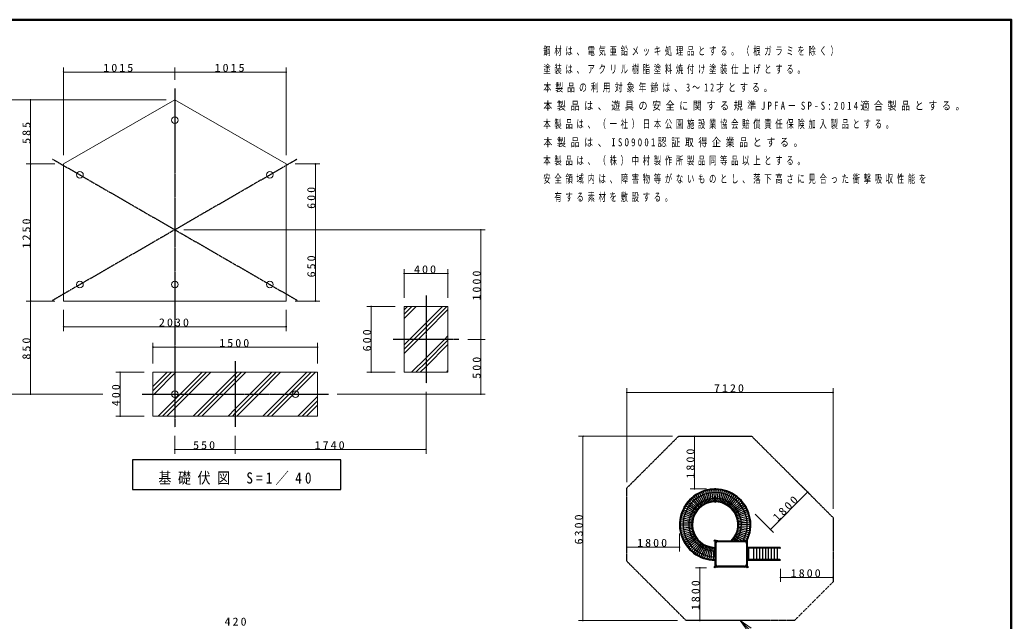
# Model space of a CAD drawing. Units: millimetres at full size; some dimension numbers follow another scale. Extents: x 0 to 15000, y -1655 to 10280.
# Drawn here: x 5959 to 15000, y 4794 to 10280 of the extents above; entities that cross this region are included whole.
import ezdxf

# ---------------------------------------------------------------- set-up
doc = ezdxf.new("R2010")
doc.units = ezdxf.units.MM
doc.linetypes.add('USER2', pattern=[6, 3, -1, 1, -1])
doc.linetypes.add('USER3', pattern=[8, 3, -1, 1, -1, 1, -1])
for name, color, linetype, lineweight in [('中心', 20, 'USER2', 25), ('外形', 2, 'Continuous', 25), ('寸法', 2, 'Continuous', 13), ('文字', 2, 'Continuous', 13), ('補助', 2, 'Continuous', 25)]:
    doc.layers.add(name, color=color, linetype=linetype, lineweight=lineweight)
doc.styles.add('ＭＳ ゴシック', font='')
doc.styles.get('ＭＳ ゴシック').set_extended_font_data('MS Gothic')

# ---------------------------------------------------------------- blocks, each defined once
blk = doc.blocks.new('dimension_origin')
at = {"color": 0, "linetype": 'Continuous', "lineweight": -2}
blk.add_circle((0, 0), 1.25, dxfattribs=at)
blk = doc.blocks.new('open_arrow')
at = {"color": 0, "linetype": 'Continuous', "lineweight": -2}
blk.add_lwpolyline([(7.5, 1.25), (0, 0), (7.5, -1.25)], dxfattribs=at)

msp = doc.modelspace()

# ---------------------------------------------------------------- linework, layer by layer
at = {"layer": '中心'}
for p, q in [((7373.815, 9653.611), (7373.815, 6564.936)), ((6257.789, 9009.274), (8489.84, 7720.599)), ((8489.84, 9009.274), (6257.789, 7720.599)), ((9663.815, 7764.936), (9663.815, 6964.936)), ((9963.815, 7364.936), (9363.815, 7364.936)), ((7923.815, 7164.936), (7923.815, 6564.936)), ((7073.815, 6864.936), (8773.815, 6864.936))]:
    msp.add_line(p, q, dxfattribs=at)
at = {"layer": '外形', "color": 7, "lineweight": 13}
for p, q in [((7373.815, 9549.936), (6358.815, 8964.936)), ((8388.815, 8964.936), (7373.815, 9549.936)), ((6358.815, 8964.936), (6358.815, 7714.936)), ((8388.815, 8964.936), (8388.815, 7714.936)), ((6357.789, 7714.936), (8389.84, 7714.936)), ((6358.815, 7714.936), (8388.815, 7714.936))]:
    msp.add_line(p, q, dxfattribs=at)
at = {"layer": '外形', "color": 7, "lineweight": 50}
msp.add_lwpolyline([(0, 0), (0, 10280), (15000, 10280), (15000, 0)], close=True, dxfattribs=at)
at = {"layer": '外形', "color": 7, "lineweight": 13}
for points in [[(9463.815, 7064.936), (9863.815, 7064.936), (9863.815, 7664.936), (9463.815, 7664.936)], [(7173.815, 7064.936), (8673.815, 7064.936), (8673.815, 6664.936), (7173.815, 6664.936)]]:
    msp.add_lwpolyline(points, close=True, dxfattribs=at)
for centre in [(7373.815, 9364.936), (6507.789, 8864.936), (8239.84, 8864.936), (6507.789, 7864.936), (7373.815, 7864.936), (8239.84, 7864.936), (7373.815, 6864.936), (8473.815, 6864.936)]:
    msp.add_circle(centre, 30.25, dxfattribs=at)
at = {"layer": '寸法'}
for p, q in [((6358.815, 9044.936), (6358.815, 9843.611)), ((6358.815, 9803.611), (7373.815, 9803.611)), ((7373.815, 9733.611), (7373.815, 9843.611)), ((7373.815, 9733.611), (7373.815, 9843.611)), ((7373.815, 9803.611), (8388.815, 9803.611)), ((8388.815, 9044.936), (8388.815, 9843.611)), ((7293.815, 9549.936), (5717.789, 9549.936)), ((7293.815, 9549.936), (6017.789, 9549.936)), ((6057.789, 8964.936), (6057.789, 9549.936)), ((6278.815, 8964.936), (6017.789, 8964.936)), ((6278.815, 8964.936), (6017.789, 8964.936)), ((6057.789, 7714.936), (6057.789, 8964.936)), ((8469.84, 8964.936), (8695.696, 8964.936)), ((8655.696, 8964.936), (8655.696, 8364.936)), ((7453.815, 8364.936), (8695.696, 8364.936)), ((7453.815, 8364.936), (8695.696, 8364.936)), ((7453.815, 8364.936), (10203.815, 8364.936)), ((8655.696, 8364.936), (8655.696, 7714.936)), ((10163.815, 8364.936), (10163.815, 7364.936)), ((9463.815, 7744.936), (9463.815, 8004.936)), ((9463.815, 7964.936), (9863.815, 7964.936)), ((9863.815, 7744.936), (9863.815, 8004.936)), ((6278.815, 7714.936), (6017.789, 7714.936)), ((6278.815, 7714.936), (6017.789, 7714.936)), ((6057.789, 6864.936), (6057.789, 7714.936)), ((8469.84, 7714.936), (8695.696, 7714.936)), ((6358.815, 7634.936), (6358.815, 7440.842)), ((8388.815, 7634.936), (8388.815, 7440.842)), ((9383.815, 7664.936), (9123.815, 7664.936)), ((9163.815, 7064.936), (9163.815, 7664.936)), ((8388.815, 7480.842), (6358.815, 7480.842)), ((7173.815, 7144.936), (7173.815, 7333.45)), ((8673.815, 7144.936), (8673.815, 7333.45)), ((10043.815, 7364.936), (10203.815, 7364.936)), ((10043.815, 7364.936), (10203.815, 7364.936)), ((10163.815, 7364.936), (10163.815, 6864.936)), ((7173.815, 7293.45), (8673.815, 7293.45)), ((7093.815, 7064.936), (6833.815, 7064.936)), ((6873.815, 6664.936), (6873.815, 7064.936)), ((9383.815, 7064.936), (9123.815, 7064.936)), ((9663.815, 6884.936), (9663.815, 6321.42)), ((11494.759, 6063.42), (11494.759, 6920.58)), ((11494.759, 6880.58), (13375.369, 6880.58)), ((13375.369, 5819.392), (13375.369, 6920.58)), ((6715.815, 6864.936), (5717.789, 6864.936)), ((6715.815, 6864.936), (6017.789, 6864.936)), ((8853.815, 6864.936), (10203.815, 6864.936)), ((7093.815, 6664.936), (6833.815, 6664.936)), ((7373.815, 6484.936), (7373.815, 6321.42)), ((7923.815, 6484.936), (7923.815, 6321.42)), ((7923.815, 6484.936), (7923.815, 6321.42)), ((11911.928, 6480.59), (11054.769, 6480.59)), ((11094.769, 4800.192), (11094.769, 6480.59)), ((12220.445, 6480.59), (12073.181, 6480.59)), ((12113.181, 6000.602), (12113.181, 6480.59)), ((7923.815, 6361.42), (7373.815, 6361.42)), ((9663.815, 6361.42), (7923.815, 6361.42)), ((13006.267, 6108.495), (13172.275, 5942.486)), ((12220.445, 6000.602), (12073.181, 6000.602)), ((13143.991, 5970.77), (12804.588, 5631.367)), ((12666.864, 5769.092), (12832.873, 5603.083)), ((11494.759, 5594.903), (11494.759, 5430.331)), ((11974.747, 5594.903), (11974.747, 5430.331)), ((11974.747, 5470.331), (11494.759, 5470.331)), ((13375.369, 5365.659), (13375.369, 5153.1)), ((12220.445, 5280.18), (12120.488, 5280.18)), ((12160.488, 4800.192), (12160.488, 5280.18)), ((12895.381, 5272.245), (12895.381, 5153.1)), ((13375.369, 5193.1), (12895.381, 5193.1)), ((11955.744, 4800.192), (11054.769, 4800.192)), ((12284.526, 4800.192), (12120.488, 4800.192))]:
    msp.add_line(p, q, dxfattribs=at)
at = {"layer": '文字'}
msp.add_line((12529.69, 4800.192), (12779.572, 4550.309), dxfattribs=at)
at = {"layer": '文字', "lineweight": 25}
msp.add_lwpolyline([(6986.01, 6265.742), (6986.01, 5995.742), (8885.782, 5995.742), (8885.782, 6265.742)], close=True, dxfattribs=at)
at = {"layer": '補助', "lineweight": 13}
for p, q in [((9463.815, 7554.627), (9574.125, 7664.936)), ((9463.815, 7594.401), (9534.35, 7664.936)), ((9463.815, 7634.176), (9494.575, 7664.936)), ((9663.815, 7476.203), (9852.548, 7664.936)), ((9663.815, 7515.978), (9812.773, 7664.936)), ((9663.815, 7436.428), (9863.815, 7636.428)), ((9512.773, 7364.936), (9663.815, 7515.978)), ((9552.548, 7364.936), (9663.815, 7476.203)), ((9592.323, 7364.936), (9663.815, 7436.428)), ((9463.815, 7236.428), (9592.323, 7364.936)), ((9463.815, 7276.203), (9552.548, 7364.936)), ((9463.815, 7315.978), (9512.773, 7364.936)), ((9663.815, 7197.78), (9830.971, 7364.936)), ((9663.815, 7158.005), (9863.815, 7358.005)), ((9830.971, 7364.936), (9863.815, 7397.78)), ((9663.815, 7118.23), (9863.815, 7318.23)), ((9530.971, 7064.936), (9663.815, 7197.78)), ((9570.746, 7064.936), (9663.815, 7158.005)), ((7173.815, 6895.392), (7343.36, 7064.936)), ((7173.815, 6935.166), (7303.585, 7064.936)), ((7183.134, 6864.936), (7383.134, 7064.936)), ((7421.783, 6864.936), (7621.783, 7064.936)), ((7461.558, 6864.936), (7661.558, 7064.936)), ((7501.332, 6864.936), (7701.332, 7064.936)), ((7923.815, 6969.221), (8019.53, 7064.936)), ((7923.815, 7008.995), (7979.756, 7064.936)), ((7923.815, 7048.77), (7939.981, 7064.936)), ((8058.179, 6864.936), (8258.179, 7064.936)), ((8097.954, 6864.936), (8297.954, 7064.936)), ((8137.728, 6864.936), (8337.728, 7064.936)), ((8376.377, 6864.936), (8576.377, 7064.936)), ((8416.152, 6864.936), (8616.152, 7064.936)), ((8455.926, 6864.936), (8655.926, 7064.936)), ((9610.521, 7064.936), (9663.815, 7118.23)), ((9849.169, 7064.936), (9863.815, 7079.582)), ((7739.981, 6864.936), (7923.815, 7048.77)), ((7779.756, 6864.936), (7923.815, 7008.995)), ((7819.53, 6864.936), (7923.815, 6969.221)), ((7173.815, 6855.617), (7183.134, 6864.936)), ((7221.783, 6664.936), (7421.783, 6864.936)), ((7261.558, 6664.936), (7461.558, 6864.936)), ((7301.332, 6664.936), (7501.332, 6864.936)), ((7539.981, 6664.936), (7739.981, 6864.936)), ((7579.756, 6664.936), (7779.756, 6864.936)), ((7619.53, 6664.936), (7819.53, 6864.936)), ((7923.815, 6690.797), (8097.954, 6864.936)), ((7923.815, 6730.572), (8058.179, 6864.936)), ((7937.728, 6664.936), (8137.728, 6864.936)), ((8176.377, 6664.936), (8376.377, 6864.936)), ((8216.152, 6664.936), (8416.152, 6864.936)), ((8255.926, 6664.936), (8455.926, 6864.936)), ((8494.575, 6664.936), (8673.815, 6844.176)), ((8534.35, 6664.936), (8673.815, 6804.401)), ((7858.179, 6664.936), (7923.815, 6730.572)), ((7897.954, 6664.936), (7923.815, 6690.797)), ((8574.125, 6664.936), (8673.815, 6764.627))]:
    msp.add_line(p, q, dxfattribs=at)
at = {"layer": '補助', "linetype": 'USER3'}
for p, q in [((11494.759, 6008.63), (11966.719, 6480.59)), ((11966.719, 6480.59), (12634.171, 6480.59)), ((12634.171, 6480.59), (13375.369, 5739.392)), ((11494.759, 5341.177), (11494.759, 6008.63)), ((13375.369, 5739.392), (13375.369, 5151.925)), ((12035.744, 4800.192), (11494.759, 5341.177)), ((13375.369, 5151.925), (13023.636, 4800.192)), ((13023.636, 4800.192), (12035.744, 4800.192))]:
    msp.add_line(p, q, dxfattribs=at)
at = {"layer": '補助'}
for p, q in [((12217.703, 5872.572), (12177.485, 5968.652)), ((12229.908, 5877.249), (12195.622, 5975.602)), ((12242.375, 5881.173), (12214.149, 5981.433)), ((12255.058, 5884.329), (12232.997, 5986.124)), ((12267.91, 5886.707), (12252.095, 5989.657)), ((12280.883, 5888.296), (12271.374, 5992.019)), ((12293.928, 5889.092), (12290.761, 5993.201)), ((12306.998, 5889.091), (12310.183, 5993.2)), ((12320.044, 5888.293), (12329.57, 5992.014)), ((12333.016, 5886.701), (12348.848, 5989.649)), ((12345.868, 5884.322), (12367.946, 5986.112)), ((12358.55, 5881.163), (12386.793, 5981.418)), ((12371.017, 5877.237), (12405.319, 5975.584)), ((12383.22, 5872.558), (12423.455, 5968.631)), ((12134.68, 5810.702), (12054.108, 5876.709)), ((12143.267, 5820.555), (12066.869, 5891.351)), ((12152.439, 5829.867), (12080.499, 5905.188)), ((12162.162, 5838.601), (12094.947, 5918.169)), ((12172.399, 5846.727), (12110.16, 5930.244)), ((12183.112, 5854.214), (12126.081, 5941.37)), ((12194.262, 5861.033), (12142.65, 5951.504)), ((12205.806, 5867.16), (12159.806, 5960.61)), ((12395.116, 5867.144), (12441.133, 5960.586)), ((12406.66, 5861.015), (12458.287, 5951.477)), ((12417.809, 5854.194), (12474.855, 5941.34)), ((12428.521, 5846.705), (12490.773, 5930.212)), ((12438.756, 5838.578), (12505.984, 5918.134)), ((12448.477, 5829.841), (12520.43, 5905.151)), ((12457.647, 5820.529), (12534.058, 5891.312)), ((12466.233, 5810.674), (12546.816, 5876.667)), ((12101.551, 5754.655), (12004.875, 5793.419)), ((12106.782, 5766.632), (12012.65, 5811.218)), ((12112.735, 5778.268), (12021.496, 5828.509)), ((12119.386, 5789.519), (12031.379, 5845.229)), ((12126.71, 5800.344), (12042.263, 5861.316)), ((12474.202, 5800.314), (12558.658, 5861.272)), ((12481.524, 5789.488), (12569.54, 5845.184)), ((12488.173, 5778.236), (12579.42, 5828.462)), ((12494.123, 5766.599), (12588.263, 5811.169)), ((12499.353, 5754.621), (12596.035, 5793.369)), ((12086.781, 5691.245), (11982.927, 5699.189)), ((12088.175, 5704.241), (11984.998, 5718.501)), ((12090.358, 5717.127), (11988.243, 5737.651)), ((12093.323, 5729.856), (11992.649, 5756.567)), ((12097.059, 5742.381), (11998.2, 5775.18)), ((12503.843, 5742.347), (12602.707, 5775.128)), ((12507.576, 5729.821), (12608.255, 5756.515)), ((12510.539, 5717.092), (12612.658, 5737.598)), ((12512.72, 5704.205), (12615.899, 5718.447)), ((12514.112, 5691.209), (12617.967, 5699.135)), ((12086.182, 5678.189), (11982.037, 5679.786)), ((12086.381, 5665.121), (11982.332, 5660.366)), ((12087.375, 5652.089), (11983.81, 5641)), ((12089.162, 5639.142), (11986.466, 5621.759)), ((12091.735, 5626.328), (11990.289, 5602.717)), ((12095.085, 5613.694), (11995.267, 5583.943)), ((12505.795, 5613.659), (12605.608, 5583.891)), ((12509.147, 5626.292), (12610.589, 5602.664)), ((12511.722, 5639.106), (12614.416, 5621.706)), ((12513.511, 5652.053), (12617.075, 5640.946)), ((12514.508, 5665.085), (12618.556, 5660.312)), ((12514.708, 5678.153), (12618.854, 5679.733)), ((12099.198, 5601.288), (12001.38, 5565.507)), ((12104.061, 5589.157), (12008.606, 5547.478)), ((12109.653, 5577.344), (12016.917, 5529.924)), ((12115.956, 5565.894), (12026.283, 5512.908)), ((12122.945, 5554.849), (12036.668, 5496.495)), ((12130.594, 5544.251), (12048.035, 5480.746)), ((12138.875, 5534.14), (12060.342, 5465.72)), ((12147.757, 5524.551), (12073.541, 5451.471)), ((12157.207, 5515.523), (12087.584, 5438.054)), ((12300.445, 5296.313), (12300.445, 5520.174)), ((12325.938, 5520.987), (12568.278, 5520.987)), ((12461.991, 5534.112), (12468.729, 5528.24)), ((12470.274, 5544.223), (12491.044, 5528.24)), ((12477.925, 5554.819), (12517.208, 5528.24)), ((12484.916, 5565.862), (12548.563, 5528.24)), ((12491.22, 5577.311), (12583.949, 5529.876)), ((12496.815, 5589.123), (12592.263, 5547.429)), ((12501.679, 5601.254), (12599.492, 5565.456)), ((12167.19, 5507.087), (12102.419, 5425.517)), ((12177.668, 5499.275), (12117.991, 5413.909)), ((12188.604, 5492.117), (12134.242, 5403.271)), ((12199.955, 5485.639), (12151.111, 5393.644)), ((12211.68, 5479.864), (12168.535, 5385.063)), ((12223.736, 5474.816), (12186.45, 5377.561)), ((12236.077, 5470.511), (12204.79, 5371.164)), ((12248.657, 5466.967), (12223.485, 5365.897)), ((12261.43, 5464.197), (12242.466, 5361.78)), ((12274.348, 5462.21), (12261.663, 5358.828)), ((12287.363, 5461.015), (12281.004, 5357.052)), ((12307.698, 5502.748), (12307.698, 5313.739)), ((12586.518, 5502.748), (12586.518, 5313.739)), ((12593.771, 5348.618), (12593.771, 5467.868)), ((12891.754, 5467.868), (12593.771, 5467.868)), ((12891.754, 5460.615), (12593.771, 5460.615)), ((12595.371, 5355.871), (12595.371, 5460.615)), ((12596.023, 5460.615), (12596.023, 5452.509)), ((12604.179, 5452.509), (12596.023, 5452.509)), ((12604.179, 5460.615), (12604.179, 5355.871)), ((12649.511, 5460.615), (12649.511, 5355.871)), ((12676.685, 5460.615), (12676.685, 5355.871)), ((12703.859, 5460.615), (12703.859, 5355.871)), ((12731.033, 5460.615), (12731.033, 5355.871)), ((12758.207, 5460.615), (12758.207, 5355.871)), ((12785.381, 5460.615), (12785.381, 5355.871)), ((12812.555, 5460.615), (12812.555, 5355.871)), ((12839.729, 5460.615), (12839.729, 5355.871)), ((12866.903, 5460.615), (12866.903, 5355.871)), ((12891.754, 5355.871), (12593.771, 5355.871)), ((12891.754, 5348.618), (12593.771, 5348.618)), ((12596.023, 5363.978), (12596.023, 5355.871)), ((12604.179, 5363.978), (12596.023, 5363.978)), ((12585.705, 5288.246), (12308.512, 5288.246)), ((12568.278, 5295.499), (12325.938, 5295.499))]:
    msp.add_line(p, q, dxfattribs=at)
msp.add_lwpolyline([(12308.512, 5528.24), (12593.771, 5528.24), (12593.771, 5296.313)], dxfattribs=at)
for centre in [(12300.445, 5528.24), (12300.445, 5288.246), (12593.771, 5288.246)]:
    msp.add_circle(centre, 8.066, dxfattribs=at)
for centre, radius, start, end in [((12300.445, 5674.903), 325.699, 333.23688, 270), ((12300.445, 5674.903), 318.445, 332.57679, 270), ((12300.445, 5674.903), 293.326, 330, 270), ((12300.445, 5990.886), 12, 53.42929, 126.57071), ((12300.445, 5674.903), 239.994, 322.33011, 270), ((12300.445, 5674.903), 214.288, 316.80998, 270), ((12300.445, 5674.903), 207.035, 314.8953, 270), ((12300.445, 5892.24), 12, 239.44712, 300.55288), ((12026.796, 5832.895), 12, 113.42929, 186.57071), ((12574.094, 5832.895), 12, 353.42929, 66.57071), ((12112.226, 5783.572), 12, 299.44712, 0.55288), ((12488.665, 5783.572), 12, 179.44712, 240.55288), ((12026.796, 5516.912), 12, 173.42929, 246.57071), ((12112.226, 5566.235), 12, 359.44712, 60.55288), ((12325.938, 5502.748), 25.493, 90, 180), ((12325.938, 5502.748), 18.239, 90, 180), ((12488.665, 5566.235), 12, 119.44712, 180.55288), ((12568.278, 5502.748), 25.493, 0, 90), ((12568.278, 5502.748), 18.239, 0, 90), ((12304.072, 5464.242), 3.627, 0, 180), ((12590.144, 5464.242), 3.627, 0, 180), ((12891.754, 5464.242), 3.627, 270, 90), ((12304.072, 5352.245), 3.627, 180, 0), ((12590.144, 5352.245), 3.627, 180, 0), ((12891.754, 5352.245), 3.627, 270, 90), ((12325.938, 5313.739), 25.493, 180, 270), ((12325.938, 5313.739), 18.239, 180, 270), ((12568.278, 5313.739), 25.493, 270, 0), ((12568.278, 5313.739), 18.239, 270, 0)]:
    msp.add_arc(centre, radius, start, end, dxfattribs=at)

# ---------------------------------------------------------------- block references
at = {"layer": '寸法', "xscale": 2.67, "yscale": 2.67}
for p in [(6358.815, 9803.611), (7373.815, 9803.611), (9463.815, 7964.936), (6358.815, 7480.842), (7173.815, 7293.45), (11494.759, 6880.58), (7373.815, 6361.42), (7923.815, 6361.42), (11494.759, 5470.331), (12895.381, 5193.1)]:
    msp.add_blockref('dimension_origin', p, dxfattribs=at)
for p, rotation in [((7373.815, 9803.611), 180), ((8388.815, 9803.611), 180), ((6057.789, 9549.936), 270), ((6057.789, 8964.936), 270), ((6057.789, 8964.936), 90), ((8655.696, 8964.936), 270), ((8655.696, 8364.936), 90), ((8655.696, 8364.936), 270), ((10163.815, 8364.936), 270), ((9863.815, 7964.936), 180), ((6057.789, 7714.936), 90), ((6057.789, 7714.936), 270), ((8655.696, 7714.936), 90), ((9163.815, 7664.936), 270), ((8388.815, 7480.842), 180), ((10163.815, 7364.936), 270), ((10163.815, 7364.936), 90), ((8673.815, 7293.45), 180), ((6873.815, 7064.936), 270), ((9163.815, 7064.936), 90), ((13375.369, 6880.58), 180), ((6057.789, 6864.936), 90), ((10163.815, 6864.936), 90), ((6873.815, 6664.936), 90), ((11094.769, 6480.59), 270), ((12113.181, 6480.59), 270), ((7923.815, 6361.42), 180), ((9663.815, 6361.42), 180), ((12113.181, 6000.602), 90), ((13143.991, 5970.77), 225), ((12804.588, 5631.367), 45), ((11974.747, 5470.331), 180), ((12160.488, 5280.18), 270), ((13375.369, 5193.1), 180), ((11094.769, 4800.192), 90), ((12160.488, 4800.192), 90)]:
    msp.add_blockref('dimension_origin', p, dxfattribs=dict(at, rotation=rotation))
at = {"layer": '文字', "xscale": 16, "yscale": 16, "rotation": 315}
msp.add_blockref('open_arrow', (12529.69, 4800.192), dxfattribs=at)

# ---------------------------------------------------------------- texts
at = {"layer": '寸法', "char_height": 73.31, "attachment_point": 8, "style": 'ＭＳ ゴシック'}
for s, insert in [('\\T1.33;\\W1.1;1015', (6866.315, 9804.611)), ('\\T1.33;\\W1.1;1015', (7881.315, 9804.611)), ('\\T1.33;\\W1.1;400', (9663.815, 7965.936)), ('\\T1.33;\\W1.1;2030', (7373.815, 7481.842)), ('\\T1.33;\\W1.1;1500', (7923.815, 7294.45)), ('\\T1.33;\\W1.1;7120', (12435.064, 6881.58)), ('\\T1.33;\\W1.1;550', (7648.815, 6362.42)), ('\\T1.33;\\W1.1;1740', (8793.815, 6362.42)), ('\\T1.33;\\W1.1;1800', (11734.753, 5471.331)), ('\\T1.33;\\W1.1;1800', (13135.375, 5194.1)), ('\\T1.33;\\W1.1;420', (7935.896, 4752.679))]:
    msp.add_mtext(s, dxfattribs=dict(at, insert=insert))
for s, insert, rotation in [('\\T1.33;\\W1.1;585', (6056.789, 9257.436), 90), ('\\T1.33;\\W1.1;600', (8654.696, 8664.936), 90), ('\\T1.33;\\W1.1;1250', (6056.789, 8339.936), 90), ('\\T1.33;\\W1.1;650', (8654.696, 8039.936), 90), ('\\T1.33;\\W1.1;1000', (10162.815, 7864.936), 90), ('\\T1.33;\\W1.1;600', (9162.815, 7364.936), 90), ('\\T1.33;\\W1.1;850', (6056.789, 7289.936), 90), ('\\T1.33;\\W1.1;500', (10162.815, 7114.936), 90), ('\\T1.33;\\W1.1;400', (6872.815, 6864.936), 90), ('\\T1.33;\\W1.1;1800', (12112.181, 6240.596), 90), ('\\T1.33;\\W1.1;1800', (12973.583, 5801.776), 45), ('\\T1.33;\\W1.1;6300', (11093.769, 5640.391), 90), ('\\T1.33;\\W1.1;1800', (12159.488, 5040.186), 90)]:
    msp.add_mtext(s, dxfattribs=dict(at, insert=insert, rotation=rotation))
at = {"layer": '文字', "style": 'ＭＳ ゴシック'}
for s, insert, char_height, attachment_point in [('\\T1.51;\\W0.65;鋼材は、電気亜鉛メッキ処理品とする。（根ガラミを除く）', (10733.7, 10033.02), 73.31, 1), ('\\T1.51;\\W0.65;塗装は、アクリル樹脂塗料焼付け塗装仕上げとする。', (10733.7, 9866.353), 73.31, 1), ('\\T1.51;\\W0.7;本製品の利用対象年齢は、3～12才とする。', (10733.7, 9699.686), 73.31, 1), ('\\T1.51;\\W0.8;本製品は、遊具の安全に関する規準JPFA－SP-S:2014適合製品とする。', (10733.7, 9533.02), 73.31, 1), ('\\T1.51;\\W0.65;本製品は、（一社）日本公園施設業協会賠償責任保険加入製品とする。', (10733.7, 9366.353), 73.31, 1), ('\\T1.51;\\W0.8;本製品は、ISO9001認証取得企業品とする。', (10733.7, 9199.686), 73.31, 1), ('\\T1.51;\\W0.65;本製品は、（株）中村製作所製品同等品以上とする。', (10733.7, 9033.02), 73.31, 1), ('\\T1.51;\\W0.65;安全領域内は、障害物等がないものとし、落下高さに見合った衝撃吸収性能を', (10733.7, 8866.353), 73.31, 1), ('\\T1.51;\\W0.65;\u3000有する素材を敷設する。', (10733.7, 8699.686), 73.31, 1), ('\\T1.5;\\W0.85;基礎伏図\\~S=1／40', (7935.902, 6037.414), 102.6, 8)]:
    msp.add_mtext(s, dxfattribs=dict(at, insert=insert, char_height=char_height, attachment_point=attachment_point))

doc.saveas('drawing.dxf')
